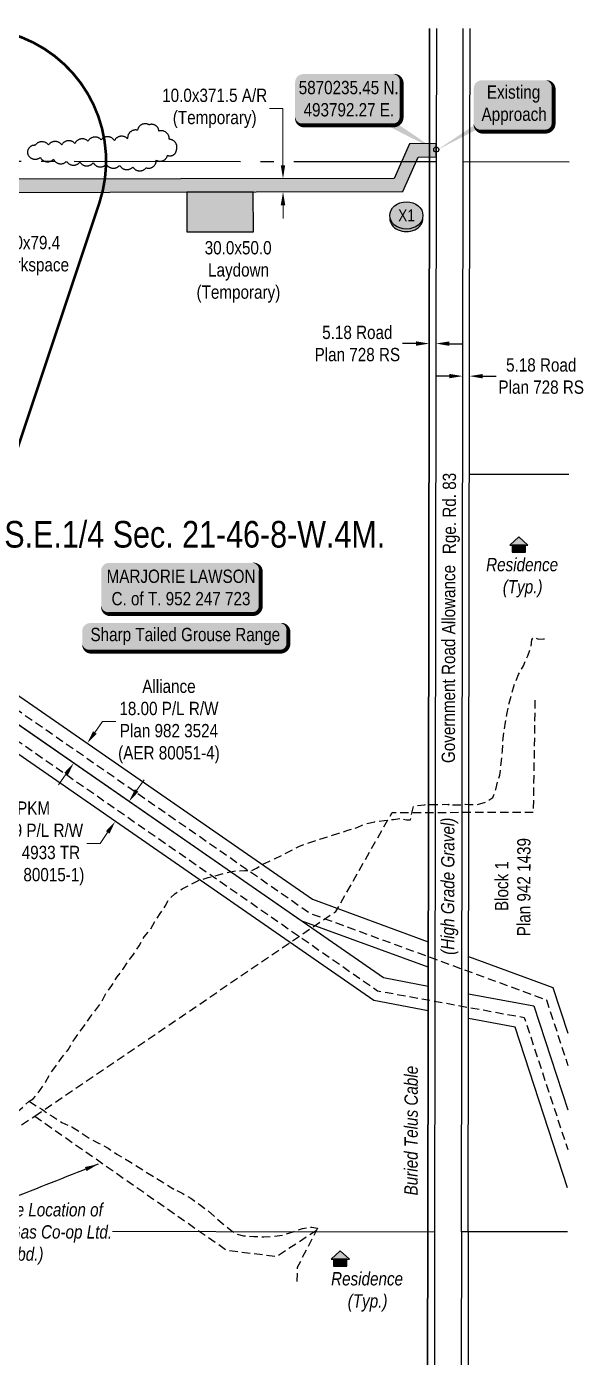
# Model space of a CAD drawing. Extents: x 491945 to 495104, y 5869321 to 5871769.
# Drawn here: x 493484 to 493903, y 5869321 to 5870328 of the extents above; entities that cross this region are included whole.
import ezdxf
from ezdxf.enums import TextEntityAlignment as Align

# ---------------------------------------------------------------- set-up
doc = ezdxf.new("R2010")
doc.units = 0
doc.header["$LTSCALE"] = 5
doc.header["$PDSIZE"] = 0.5
for name, pattern in [('0', [1, 1, 0]), ('foc-QUARTERLINE', [33, 25, -3, 2, -3]), ('foc-TIELINE', [1.875, 1.25, -0.625]), ('UG_PIPE', [1.875, 1.25, -0.625])]:
    doc.linetypes.add(name, pattern=pattern)
doc.layers.get('Defpoints').update_dxf_attribs({"color": 9})
for name, color, linetype in [('AS-OWNER', 7, 'Continuous'), ('AS-PIPE-UG', 44, 'UG_PIPE'), ('AS-PIPE-UG-T', 44, 'Continuous'), ('AS-RESIDENCE', 14, 'Continuous'), ('AS-TELEPHONE-T', 224, 'Continuous'), ('AS-TELUS', 224, 'foc-TEL'), ('AS-WILDLIFE-BLOCK', 131, 'Continuous'), ('C-SYMBOL', 7, 'Continuous'), ('DETAIL-T', 7, 'Continuous'), ('F-RW', 190, 'Continuous'), ('L-ROAD-T', 7, 'Continuous'), ('L-SEC', 7, 'Continuous'), ('L-SECQ', 8, 'foc-QUARTERLINE'), ('L-TITLEDB', 4, 'Continuous'), ('L-TITLEDB-T', 4, 'Continuous'), ('P-BUFFER-YELLOW', 50, 'foc-TIELINE'), ('P-CROSSINGS', 250, 'Continuous'), ('P-TEMP-H', 41, 'Continuous'), ('P-TEMP_ACCESS ROAD', 46, 'Continuous'), ('P-TEMP_LOG DECK', 46, 'Continuous'), ('T-BUSH', 110, '0')]:
    doc.layers.add(name, color=color, linetype=linetype)
for name, color, linetype, lineweight in [('F-RW-T', 190, 'Continuous', 9), ('P-TEMP-T', 46, 'Continuous', 18), ('T-TEXT', 48, 'Continuous', 18)]:
    doc.layers.add(name, color=color, linetype=linetype, lineweight=lineweight)
doc.styles.add('175L', font='ARIALN.TTF', dxfattribs={"height": 20})
doc.styles.add('80', font='ARIALN.TTF', dxfattribs={"height": 10})
doc.styles.add('80CG', font='ARIALN.TTF', dxfattribs={"height": 10})
doc.styles.add('80L', font='ARIALN.TTF', dxfattribs={"height": 10})
doc.styles.add('80LS', font='ARIALNI.TTF', dxfattribs={"height": 10})
doc.styles.add('Crossing', font='ARIALN.TTF', dxfattribs={"height": 10})
doc.styles.add('foc-LtypeFont', font='ARIALN.TTF', dxfattribs={"height": 7.35})
doc.linetypes.add('foc-TEL', pattern='A,2,-1,["T",foc-LtypeFont,S=0.2,R=0,X=-0.425,Y=-0.75],-1.24,8', length=12.24)
doc.dimstyles.new('Compass 5 000', dxfattribs={"dimscale": 5, "dimtxt": 9, "dimasz": 2, "dimexe": 0.2, "dimexo": 0.0625, "dimgap": 0.5, "dimtad": 0, "dimtih": 1, "dimtoh": 1, "dimzin": 0, "dimdsep": 46, "dimtxsty": '80CG', "dimcen": 0.1, "dimse1": 1, "dimse2": 1, "dimclrd": 256, "dimclrt": 256, "dimaunit": 1, "dimadec": 4, "dimazin": 0, "dimtfac": 0.06, "dimtofl": 0, "dimtmove": 0, "dimatfit": 1, "dimfxl": 0.2, "dimtolj": 1, "dimtzin": 0, "dimlwd": -1, "dimarcsym": 0})

# ---------------------------------------------------------------- blocks, each defined once
blk = doc.blocks.new('*U434')
h = blk.add_hatch(color=255)
edge = h.paths.add_edge_path()
edge.add_line((-71.5, -11.5), (71.5, -11.5))
edge.add_arc((71.5, -5.5), 6, 270, 360)
edge.add_line((77.5, -5.5), (77.5, 4))
edge.add_arc((71.5, 4), 6, 0, 90)
edge.add_line((71.5, 10), (-71.5, 10))
edge.add_arc((-71.5, 4), 6, 90, 180)
edge.add_line((-77.5, 4), (-77.5, -5.5))
edge.add_arc((-71.5, -5.5), 6, 180, 270)
at = {"color": 131, "flags": 128}
blk.add_lwpolyline([(-71.5, -11.5, 3, 3, 0), (71.5, -11.5, 3, 3, 0.414214), (77.5, -5.5, 3, 3, 0), (77.5, 4, 3, 0, 0.414214), (71.5, 10, 0, 0, 0), (-71.5, 10, 0, 0, 0.414214), (-77.5, 4, 0, 0, 0), (-77.5, -5.5, 0, 3, 0.414214)], format="xyseb", close=True, dxfattribs=at)
at = {"color": 131, "style": '80'}
blk.add_attdef('ENTER_TEXT_001', (-36, -5), '', height=10, dxfattribs=at)
blk = doc.blocks.new('*D435')
at = {"layer": 'Defpoints', "color": 0, "transparency": 16777216}
for p in [(493786.9, 5870089.6), (493786.5, 5869873.2), (493791.7, 5869873.2)]:
    blk.add_point(p, dxfattribs=at)
at = {"layer": 'L-TITLEDB-T', "transparency": 16777216}
for p, q in [((493776.9, 5870089.6), (493766.9, 5870089.6)), ((493802, 5870089.5), (493812, 5870089.5))]:
    blk.add_line(p, q, dxfattribs=at)
for points in [[(493776.9, 5870091.3), (493776.9, 5870087.9), (493786.9, 5870089.6)], [(493802.1, 5870091.2), (493802, 5870087.9), (493792, 5870089.6)]]:
    blk.add_solid(points, dxfattribs=at)
at = {"layer": 'L-TITLEDB-T', "transparency": 16777216, "insert": (493732.9, 5870089.6), "char_height": 10, "attachment_point": 5, "style": '80CG'}
blk.add_mtext('\\A1;5.18 Road\\PPlan 728 RS', dxfattribs=at)
blk = doc.blocks.new('*D436')
at = {"layer": 'Defpoints', "color": 0, "transparency": 16777216}
for p in [(493812.1, 5870065.1), (493812.1, 5870062.3), (493817.2, 5870062.3)]:
    blk.add_point(p, dxfattribs=at)
at = {"layer": 'L-TITLEDB-T', "transparency": 16777216}
for p, q in [((493802.1, 5870065.1), (493792.1, 5870065.1)), ((493827.2, 5870065.1), (493837.2, 5870065.1))]:
    blk.add_line(p, q, dxfattribs=at)
for points in [[(493802.1, 5870066.8), (493802.1, 5870063.5), (493812.1, 5870065.1)], [(493827.2, 5870066.7), (493827.2, 5870063.4), (493817.2, 5870065.1)]]:
    blk.add_solid(points, dxfattribs=at)
at = {"layer": 'L-TITLEDB-T', "transparency": 16777216, "insert": (493871.2, 5870065.1), "char_height": 10, "attachment_point": 5, "style": '80CG'}
blk.add_mtext('\\A1;5.18 Road\\PPlan 728 RS', dxfattribs=at)
blk = doc.blocks.new('*D437')
at = {"layer": 'Defpoints', "color": 0, "transparency": 16777216}
for p in [(493529.8, 5869789), (493533, 5869786.7), (493522.8, 5869772)]:
    blk.add_point(p, dxfattribs=at)
at = {"layer": 'F-RW-T', "transparency": 16777216}
for p, q in [((493535.5, 5869797.2), (493541.2, 5869805.4)), ((493541.2, 5869805.4), (493551.2, 5869805.4)), ((493513.9, 5869766), (493508.2, 5869757.7))]:
    blk.add_line(p, q, dxfattribs=at)
for points in [[(493534.1, 5869798.1), (493536.9, 5869796.2), (493529.8, 5869789)], [(493512.5, 5869766.9), (493515.2, 5869765), (493519.6, 5869774.2)]]:
    blk.add_solid(points, dxfattribs=at)
at = {"layer": 'F-RW-T', "transparency": 16777216, "insert": (493591.2, 5869805.4), "char_height": 10, "attachment_point": 5, "style": '80CG'}
blk.add_mtext('\\A1;Alliance\\P18.00 P/L R/W\\PPlan 982 3524\\P(AER 80051-4)', dxfattribs=at)
blk = doc.blocks.new('*D438')
at = {"layer": 'Defpoints', "color": 0, "transparency": 16777216}
for p in [(493558.6, 5869747.1), (493548.2, 5869732.1), (493550.8, 5869730.3)]:
    blk.add_point(p, dxfattribs=at)
at = {"layer": 'F-RW-T', "transparency": 16777216}
for p, q in [((493566.9, 5869753.5), (493572.6, 5869761.7)), ((493545.1, 5869722.1), (493539.5, 5869713.8)), ((493539.5, 5869713.8), (493529.5, 5869713.8))]:
    blk.add_line(p, q, dxfattribs=at)
for points in [[(493565.6, 5869754.5), (493568.3, 5869752.6), (493561.2, 5869745.3)], [(493543.8, 5869723), (493546.5, 5869721.1), (493550.8, 5869730.3)]]:
    blk.add_solid(points, dxfattribs=at)
at = {"layer": 'F-RW-T', "transparency": 16777216, "insert": (493489.4, 5869713.8), "char_height": 10, "attachment_point": 5, "style": '80CG'}
blk.add_mtext('\\A1;PKM\\P18.29 P/L R/W\\PPlan 4933 TR\\P(AER 80015-1)', dxfattribs=at)
blk = doc.blocks.new('*U443')
h = blk.add_hatch(color=59)
edge = h.paths.add_edge_path()
edge.add_line((-54, -20), (54, -20))
edge.add_arc((54, -14), 6, 270, 360)
edge.add_line((60, -14), (60, 12.5))
edge.add_arc((54, 12.5), 6, 0, 90)
edge.add_line((54, 18.5), (-54, 18.5))
edge.add_arc((-54, 12.5), 6, 90, 180)
edge.add_line((-60, 12.5), (-60, -14))
edge.add_arc((-54, -14), 6, 180, 270)
at = {"color": 1, "flags": 128}
blk.add_lwpolyline([(-54, -20, 3, 3, 0), (54, -20, 3, 3, 0.414214), (60, -14, 3, 3, 0), (60, 12.5, 3, 0, 0.414214), (54, 18.5, 0, 0, 0), (-54, 18.5, 0, 0, 0.414214), (-60, 12.5, 0, 0, 0), (-60, -14, 0, 3, 0.414214)], format="xyseb", close=True, dxfattribs=at)
blk.add_lwpolyline([(-14, -2.4, 0, 7.5, 0), (0, 0, 0, 0, 0)], format="xyseb", dxfattribs=at)
at = {"color": 1, "style": '80'}
blk.add_attdef('ENTER_TEXT_001', (-36, -5), '', height=10, dxfattribs=at)
blk = doc.blocks.new('*D457')
at = {"layer": 'Defpoints', "color": 0, "transparency": 16777216}
for p in [(493650.6, 5870213.6), (493650.6, 5870203.6), (493677, 5870203.6)]:
    blk.add_point(p, dxfattribs=at)
at = {"layer": 'P-TEMP-T', "transparency": 16777216}
for p, q in [((493676.9, 5870266.4), (493666.9, 5870266.4)), ((493676.9, 5870223.6), (493676.9, 5870266.4)), ((493677, 5870193.6), (493677, 5870183.6))]:
    blk.add_line(p, q, dxfattribs=at)
for points in [[(493678.6, 5870223.6), (493675.3, 5870223.6), (493677, 5870213.6)], [(493678.7, 5870193.6), (493675.3, 5870193.6), (493677, 5870203.6)]]:
    blk.add_solid(points, dxfattribs=at)
at = {"layer": 'P-TEMP-T', "transparency": 16777216, "insert": (493625.6, 5870266.4), "char_height": 10, "attachment_point": 5, "style": '80CG'}
blk.add_mtext('\\A1;10.0x371.5 A/R\\P(Temporary)', dxfattribs=at)
blk = doc.blocks.new('res_occ')
for points in [[(0.1, 0.89), (-1.26, -0.37), (1.46, -0.37)], [(-0.9, -1.43), (1.1, -1.43), (1.1, -0.37), (-0.9, -0.37)]]:
    blk.add_hatch(color=14).paths.add_polyline_path(points)
at = {"color": 14}
for points in [[(0.1, 0.89), (-1.26, -0.37), (1.46, -0.37)], [(-0.9, -1.43), (1.1, -1.43), (1.1, -0.37), (-0.9, -0.37)]]:
    blk.add_lwpolyline(points, close=True, dxfattribs=at)
blk = doc.blocks.new('*U460')
h = blk.add_hatch(color=254)
edge = h.paths.add_edge_path()
edge.add_line((-34, -20), (34, -20))
edge.add_arc((34, -14), 6, 270, 360)
edge.add_line((40, -14), (40, 12.5))
edge.add_arc((34, 12.5), 6, 0, 90)
edge.add_line((34, 18.5), (-34, 18.5))
edge.add_arc((-34, 12.5), 6, 90, 180)
edge.add_line((-40, 12.5), (-40, -14))
edge.add_arc((-34, -14), 6, 180, 270)
at = {"color": 1, "flags": 128}
blk.add_lwpolyline([(-34, -20, 3, 3, 0), (34, -20, 3, 3, 0.414214), (40, -14, 3, 3, 0), (40, 12.5, 3, 0, 0.414214), (34, 18.5, 0, 0, 0), (-34, 18.5, 0, 0, 0.414214), (-40, 12.5, 0, 0, 0), (-40, -14, 0, 3, 0.414214)], format="xyseb", close=True, dxfattribs=at)
blk.add_lwpolyline([(66.6, -39, 0, 10, 0), (0, 0, 5, 5, 0)], format="xyseb", dxfattribs=at)
at = {"color": 1, "style": '80'}
blk.add_attdef('ENTER_TEXT_001', (-36, -5), '', height=10, dxfattribs=at)
blk = doc.blocks.new('*U464')
h = blk.add_hatch(color=255)
edge = h.paths.add_edge_path()
edge.add_line((-24, -20), (24, -20))
edge.add_arc((24, -14), 6, 270, 360)
edge.add_line((30, -14), (30, 12.5))
edge.add_arc((24, 12.5), 6, 0, 90)
edge.add_line((24, 18.5), (-24, 18.5))
edge.add_arc((-24, 12.5), 6, 90, 180)
edge.add_line((-30, 12.5), (-30, -14))
edge.add_arc((-24, -14), 6, 180, 270)
at = {"color": 1, "flags": 128}
blk.add_lwpolyline([(-24, -20, 3, 3, 0), (24, -20, 3, 3, 0.414214), (30, -14, 3, 3, 0), (30, 12.5, 3, 0, 0.414214), (24, 18.5, 0, 0, 0), (-24, 18.5, 0, 0, 0.414214), (-30, 12.5, 0, 0, 0), (-30, -14, 0, 3, 0.414214)], format="xyseb", close=True, dxfattribs=at)
for points in [[(-57.8, -34, 0, 7.5, 0), (0, 0, 0, 0, 0)], [(13.2, -7, 0, 7.5, 0), (0, 0, 0, 0, 0)]]:
    blk.add_lwpolyline(points, format="xyseb", dxfattribs=at)
at = {"color": 1, "style": '80'}
blk.add_attdef('ENTER_TEXT_001', (-26.8, -4.9), '', height=10, dxfattribs=at)
blk = doc.blocks.new('xing2')
h = blk.add_hatch(color=50)
h.dxf.hatch_style = 1
edge = h.paths.add_edge_path()
edge.add_ellipse((0, 0), major_axis=(-12.5, 0), ratio=0.816297, start_angle=0, end_angle=360)
h = blk.add_hatch(color=250)
h.dxf.hatch_style = 1
edge = h.paths.add_edge_path()
edge.add_ellipse((0, -2), major_axis=(-12.5, 0), ratio=0.816297, start_angle=0, end_angle=180)
edge.add_line((12.5, -2), (12.5, 0))
edge.add_ellipse((0, 0), major_axis=(-12.5, 0), ratio=0.816297, start_angle=0, end_angle=180, ccw=False)
edge.add_line((-12.5, 0), (-12.5, -2))
at = {"color": 250}
blk.add_ellipse((0, 0), major_axis=(-12.5, 0), ratio=0.816297, dxfattribs=at)
blk.add_ellipse((0, -2), major_axis=(-12.5, 0), ratio=0.816297, start_param=0, end_param=3.141593, dxfattribs=at)
at = {"color": 250, "style": 'Crossing'}
blk.add_attdef('CROSSING', text='', height=9, dxfattribs=at).set_placement((0.1, 0), align=Align.MIDDLE_CENTER)
at = {"color": 250, "style": 'Crossing', "flags": 1}
for tag, p in [('OWNER', (0.1, -12.5)), ('DESCRIPTION', (0.1, -25.8)), ('LOCATION', (0.1, -39.3)), ('DWG_REF', (0.1, -52.8))]:
    blk.add_attdef(tag, text='', height=9, dxfattribs=at).set_placement(p, align=Align.MIDDLE_CENTER)
blk = doc.blocks.new('*D492')
at = {"layer": 'Defpoints', "color": 0, "transparency": 16777216}
for p in [(493423.5, 5870165.6), (493427.6, 5870162.1), (493428.3, 5870164)]:
    blk.add_point(p, dxfattribs=at)
at = {"layer": 'P-TEMP-T', "transparency": 16777216}
for p, q in [((493413.4, 5870166.8), (493403.9, 5870170)), ((493437.1, 5870158.9), (493446.6, 5870155.7)), ((493446.6, 5870155.7), (493456.6, 5870155.7))]:
    blk.add_line(p, q, dxfattribs=at)
for points in [[(493413.9, 5870168.4), (493412.9, 5870165.2), (493422.9, 5870163.7)], [(493437.7, 5870160.5), (493436.6, 5870157.3), (493427.6, 5870162.1)]]:
    blk.add_solid(points, dxfattribs=at)
at = {"layer": 'P-TEMP-T', "transparency": 16777216, "insert": (493487.4, 5870155.7), "char_height": 10, "attachment_point": 5, "style": '80CG'}
blk.add_mtext('\\A1;5.0x79.4\\PWorkspace', dxfattribs=at)

msp = doc.modelspace()

# ---------------------------------------------------------------- hatches: boundary and pattern name
at = {"layer": 'P-TEMP-H'}
h = msp.add_hatch(color=256, dxfattribs=at)
h.dxf.hatch_style = 1
h.paths.add_polyline_path([(493792.278, 5870240.072), (493772.037, 5870239.728), (493766.167, 5870226.426), (493777.092, 5870226.415), (493778.603, 5870229.838), (493792.265, 5870230.071)])
h = msp.add_hatch(color=256, dxfattribs=at)
h.dxf.hatch_style = 1
h.paths.add_polyline_path([(493352.279, 5870139.727), (493375.305, 5870147.379), (493379.258, 5870159.23), (493344.15, 5870147.563), (493333.315, 5870110.463), (493355.007, 5870086.513), (493358.638, 5870097.401), (493344.483, 5870113.029)])
h.paths.add_polyline_path([(493777.092, 5870226.415), (493766.167, 5870226.426), (493760.596, 5870213.803), (493439.421, 5870213.197), (493436.084, 5870203.191), (493767.119, 5870203.815)])
h = msp.add_hatch(color=256, dxfattribs=at)
h.dxf.hatch_style = 1
h.paths.add_polyline_path([(493654.698, 5870173.603), (493654.642, 5870203.603), (493604.642, 5870203.508), (493604.698, 5870173.509)])

# ---------------------------------------------------------------- linework, layer by layer
at = {"layer": 'AS-PIPE-UG', "flags": 128}
for points in [[(492890.362, 5870221.957), (493697.543, 5869661.146), (493875.123, 5869596.172), (493891.204, 5869546.795)], [(492890.328, 5870198.607), (493748.108, 5869602.973), (493858.437, 5869582.921), (493891.106, 5869483.741)], [(493485.977, 5869519.928), (493489.128, 5869521.828), (493492.823, 5869526.128), (493494.498, 5869528.822), (493498.381, 5869534.283), (493501.959, 5869540.889), (493506.113, 5869546.177), (493510.583, 5869552.692), (493515.372, 5869558.557), (493519.237, 5869565.008), (493523.279, 5869570.997), (493527.709, 5869576.927), (493531.841, 5869583.051), (493536.157, 5869588.536), (493540.407, 5869594.441), (493543.882, 5869600.948), (493548.278, 5869606.99), (493552.224, 5869613.418), (493556.539, 5869618.879), (493560.356, 5869625.039), (493564.434, 5869630.279), (493568.709, 5869636.889), (493572.512, 5869643.418), (493577.273, 5869648.905), (493580.727, 5869655.087), (493584.508, 5869661.121), (493588.352, 5869666.589), (493591.42, 5869672.081), (493595.53, 5869675.926), (493601.167, 5869679.524), (493607.652, 5869682.938), (493613.999, 5869686.143), (493620.764, 5869688.151), (493627.839, 5869689.933), (493634.792, 5869691.846), (493641.726, 5869693.175), (493648.138, 5869693.329), (493653.25, 5869693.282), (493657.08, 5869695.188), (493661.874, 5869698.289), (493666.406, 5869700.132), (493670.69, 5869702.08), (493689.438, 5869711.768), (493704.564, 5869716.908), (493711.783, 5869719.172), (493718.915, 5869721.363), (493725.82, 5869723.624), (493732.724, 5869725.745), (493739.071, 5869728.619), (493746.143, 5869730.125), (493753.12, 5869730.981), (493760.079, 5869731.855), (493765.025, 5869732.586), (493764.967, 5869732.53), (493766.116, 5869732.415), (493769.86, 5869731.442), (493772.851, 5869731.408), (493775.175, 5869741.769), (493783.329, 5869742.896), (493785.261, 5869743.369), (493787.477, 5869743.072), (493794.579, 5869742.999), (493801.696, 5869743.202), (493801.513, 5869742.616), (493801.18, 5869742.89), (493804.172, 5869742.725), (493809.989, 5869742.742), (493813.995, 5869743.244), (493817.26, 5869743.03), (493822.774, 5869743.054), (493829.562, 5869744.832), (493834.791, 5869748.337), (493837.056, 5869754.428), (493838.819, 5869761.552), (493839.919, 5869764.233), (493840.182, 5869765.161), (493840.504, 5869768.633), (493841.279, 5869775.879), (493841.984, 5869783.442), (493842.413, 5869790.709), (493843.154, 5869797.759), (493844.242, 5869804.824), (493845.671, 5869811.928), (493847.037, 5869819.342), (493849.183, 5869826.999), (493851.325, 5869833.934), (493854.039, 5869840.783), (493857.753, 5869847.389), (493859.381, 5869851.318), (493861.045, 5869854.856), (493863.379, 5869860.849), (493864.15, 5869866.909), (493865.677, 5869868.86), (493869.233, 5869867.312), (493872.993, 5869867.501), (493873.511, 5869867.659), (493875.148, 5869868.155), (493875.169, 5869868.122)], [(493490.269, 5869508.709), (493716.741, 5869662.625), (493759.058, 5869737.09), (493865.419, 5869737.217), (493866.755, 5869823.503)], [(492889.129, 5869383.906), (492892.783, 5869385.154), (492899.838, 5869387.928), (492907.483, 5869390.226), (492914.706, 5869392.923), (492922.313, 5869395.096), (492929.624, 5869396.758), (492936.889, 5869399.208), (492943.582, 5869401.08), (492950.214, 5869403.438), (492957.199, 5869404.874), (492963.462, 5869408.048), (492970.708, 5869409.771), (492972.423, 5869410.226), (492990.906, 5869414.443), (492996.251, 5869413.754), (493003.1, 5869413.855), (493010.285, 5869413.921), (493017.811, 5869414.123), (493025.191, 5869413.8), (493032.521, 5869413.591), (493040.12, 5869413.614), (493047.001, 5869413.719), (493053.909, 5869413.894), (493061.203, 5869413.551), (493068.582, 5869413.486), (493076.158, 5869413.247), (493083.513, 5869413.231), (493090.751, 5869413.293), (493098.2, 5869413.041), (493105.579, 5869412.785), (493112.876, 5869412.55), (493120.247, 5869412.552), (493127.469, 5869412.769), (493134.721, 5869412.807), (493141.916, 5869412.953), (493148.827, 5869413.183), (493155.938, 5869413.103), (493163.218, 5869413.085), (493170.584, 5869413.306), (493177.731, 5869413.184), (493185.001, 5869413.333), (493191.904, 5869413.279), (493198.714, 5869413.431), (493204.731, 5869413.226), (493210.966, 5869413.366), (493216.931, 5869413.711), (493222.676, 5869413.768), (493228.05, 5869413.596), (493228.272, 5869413.539), (493257.994, 5869413.675), (493261.318, 5869413.29), (493268.952, 5869413.479), (493275.194, 5869412.83), (493284.308, 5869412.94), (493291.884, 5869412.228), (493300.029, 5869412.998), (493306.778, 5869415.84), (493313.663, 5869418.639), (493320.239, 5869421.943), (493327.212, 5869425.2), (493334.889, 5869428.066), (493341.715, 5869431.175), (493349.289, 5869434.029), (493356.487, 5869438.266), (493362.606, 5869442.306), (493369.395, 5869446.852), (493375.817, 5869450.532), (493382.451, 5869454.659), (493389.072, 5869458.628), (493395.974, 5869462.431), (493402.088, 5869466.612), (493408.734, 5869470.714), (493415.971, 5869474.144), (493422.463, 5869478.563), (493428.69, 5869482.487), (493435.47, 5869486.089), (493441.876, 5869489.499), (493448.252, 5869493.122), (493454.283, 5869496.321), (493460.955, 5869500.245), (493467.774, 5869504.105), (493473.63, 5869508.592), (493475.955, 5869510.749), (493475.961, 5869510.759), (493485.977, 5869519.928)], [(493485.977, 5869519.928), (493490.2, 5869517.197), (493495.614, 5869514.003), (493497.259, 5869512.722), (493497.748, 5869512.295), (493503.947, 5869508.36), (493510.737, 5869504.064), (493518.133, 5869500.585), (493524.589, 5869496.504), (493531.339, 5869492.229), (493538.223, 5869488.457), (493545.488, 5869484.606), (493551.92, 5869480.111), (493558.437, 5869476.317), (493561.487, 5869474.551), (493594.958, 5869453.879), (493594.716, 5869454.115), (493594.718, 5869454.106), (493594.917, 5869454.084), (493595.025, 5869454.012), (493594.949, 5869454.011), (493594.819, 5869454.071), (493594.79, 5869454.07), (493595.589, 5869453.518), (493601.739, 5869450.498), (493607.773, 5869447.013), (493613.97, 5869442.534), (493620.069, 5869437.969), (493625.824, 5869433.046), (493631.563, 5869428.032), (493637.814, 5869422.986), (493641.764, 5869420.072), (493647.291, 5869418.733), (493654.974, 5869418.178), (493662.547, 5869418.077), (493670.289, 5869418.401), (493677.525, 5869419.438), (493684.748, 5869421.832), (493691.59, 5869424.172), (493698.714, 5869425.294), (493703.032, 5869424.513)], [(492889.175, 5869415.364), (492962.228, 5869452.847), (493385.874, 5869440.621), (493490.269, 5869508.709)], [(493490.269, 5869508.709), (493634.438, 5869408.03), (493672.19, 5869403.264), (493701.879, 5869422.792)], [(493703.032, 5869424.513), (493687.666, 5869394.909), (493687.385, 5869382.493)]]:
    msp.add_lwpolyline(points, dxfattribs=at)
at = {"layer": 'AS-TELUS', "flags": 128}
msp.add_lwpolyline([(493785.722, 5869321.846), (493785.83, 5869421.846), (493787.081, 5870226.407), (493787.21, 5870326.405)], dxfattribs=at)
at = {"layer": 'Defpoints', "color": 5}
msp.add_circle((493792.272, 5870235.45), 1.892, dxfattribs=at)
at = {"layer": 'F-RW', "flags": 128}
for points in [[(492890.377, 5870231.849), (493010.874, 5870148.36), (493298.637, 5869949.026), (493303.037, 5869946.008), (493333.026, 5869925.224), (493699.065, 5869671.746), (493786.169, 5869639.801), (493786.122, 5869620.646), (493690.708, 5869655.639), (493322.779, 5869910.426), (493292.82, 5869931.189), (493288.422, 5869934.205), (493000.624, 5870133.564), (492890.345, 5870209.973)], [(492890.345, 5870209.976), (493000.624, 5870133.564), (493292.82, 5869931.189), (493322.779, 5869910.426), (493752.489, 5869612.904), (493786.098, 5869606.527), (493786.072, 5869587.93), (493745.27, 5869595.656), (493312.36, 5869895.393), (493282.406, 5869916.153), (492990.207, 5870118.53), (492890.312, 5870187.747)], [(493816.575, 5869600.797), (493816.609, 5869628.642), (493879.991, 5869605.44), (493891.242, 5869571.007)], [(493891.061, 5869454.838), (493851.571, 5869575.597), (493816.537, 5869582.193), (493816.575, 5869600.797), (493865.591, 5869591.569), (493891.152, 5869513.404)]]:
    msp.add_lwpolyline(points, dxfattribs=at)
at = {"layer": 'L-SEC'}
for p, q in [((493792.387, 5870326.401), (493792.261, 5870226.4)), ((493812.367, 5870226.368), (493812.494, 5870326.384)), ((493792.261, 5870226.4), (493791.01, 5869421.84)), ((493811.117, 5869421.804), (493812.367, 5870226.368)), ((492989.187, 5869422.632), (493791.01, 5869421.84)), ((493791.01, 5869421.84), (493790.902, 5869321.841)), ((493811.117, 5869421.804), (493811.009, 5869321.821)), ((493891.01, 5869421.658), (493811.117, 5869421.804))]:
    msp.add_line(p, q, dxfattribs=at)
at = {"layer": 'L-SECQ'}
for p, q in [((493025.039, 5870227.146), (493792.261, 5870226.4)), ((493812.367, 5870226.368), (493892.26, 5870226.24))]:
    msp.add_line(p, q, dxfattribs=at)
at = {"layer": 'L-TITLEDB'}
for p, q in [((493787.207, 5870326.405), (493787.081, 5870226.407)), ((493817.547, 5870226.361), (493817.674, 5870326.379)), ((493787.081, 5870226.408), (493785.83, 5869421.848)), ((493816.297, 5869421.796), (493817.547, 5870226.36)), ((493785.83, 5869421.846), (493785.722, 5869321.846)), ((493816.297, 5869421.798), (493816.189, 5869321.816))]:
    msp.add_line(p, q, dxfattribs=at)
at = {"layer": 'L-TITLEDB', "flags": 128}
for points in [[(493817.102, 5869991.498), (493891.895, 5869991.389)], [(493891.01, 5869421.657), (493816.297, 5869421.798)]]:
    msp.add_lwpolyline(points, dxfattribs=at)
at = {"layer": 'P-TEMP_ACCESS ROAD', "flags": 128}
msp.add_lwpolyline([(493436.084, 5870203.191), (493767.119, 5870203.815), (493778.603, 5870229.838), (493792.265, 5870230.071), (493792.278, 5870240.072), (493772.037, 5870239.728), (493760.596, 5870213.803), (493439.421, 5870213.197)], close=True, dxfattribs=at)
at = {"layer": 'P-TEMP_LOG DECK', "flags": 128}
msp.add_lwpolyline([(493654.698, 5870173.603), (493654.642, 5870203.603), (493604.642, 5870203.508), (493604.698, 5870173.509)], close=True, dxfattribs=at)
at = {"layer": 'T-BUSH', "flags": 128}
msp.add_lwpolyline([(493576.278, 5870254.035, 0.52056705), (493567.526, 5870250.015, 0.52056705), (493560.163, 5870243.506, 0.52056705), (493550.263, 5870242.215, 0.52056705), (493540.279, 5870242.777, 0.52056705), (493530.341, 5870241.752, 0.52056705), (493520.489, 5870240.052, 0.52056705), (493510.568, 5870238.961, 0.52056705), (493500.574, 5870238.899, 0.52056705), (493490.584, 5870238.618, 0.52056705), (493484.971, 5870232.204, 0.52056705), (493494.498, 5870229.571, 0.52056705), (493504.401, 5870228.185, 0.52056705), (493514.276, 5870226.608, 0.52056705), (493524.242, 5870226, 0.52056705), (493534.229, 5870225.568, 0.52056705), (493544.163, 5870224.424, 0.52056705), (493554.129, 5870223.612, 0.52056705), (493564.049, 5870222.35, 0.52056705), (493574.018, 5870221.711, 0.52056705), (493581.682, 5870227.498, 0.52056705), (493590.083, 5870231.12, 0.52056705), (493596.832, 5870235.101, 0.52056705), (493591.469, 5870243.176, 0.52056705), (493583.611, 5870249.356, 0.52056705)], format="xyb", close=True, dxfattribs=at)

# ---------------------------------------------------------------- block references
ref = msp.add_blockref('*U464', (493850.454, 5870268.995))
ref.add_attrib('ENTER_TEXT_001', 'Existing', (493830.338, 5870273.716), dxfattribs={"color": 1, "height": 10, "style": '80'})
ref.add_attrib('ENTER_TEXT_002', 'Approach', (493826.331, 5870257.049), dxfattribs={"color": 1, "height": 10, "style": '80'})
at = {"layer": 'AS-OWNER', "color": 3}
ref = msp.add_blockref('*U443', (493600.264, 5869906.231), dxfattribs=at)
ref.add_attrib('ENTER_TEXT_001', 'MARJORIE LAWSON', (493544.306, 5869909.649), dxfattribs={"layer": '0', "color": 1, "height": 10, "style": '80'})
ref.add_attrib('ENTER_TEXT_002', 'C. of T. 952 247 723', (493548.033, 5869892.805), dxfattribs={"layer": '0', "color": 1, "height": 10, "style": '80'})
at = {"layer": 'AS-RESIDENCE', "color": 3, "xscale": 5, "yscale": 5, "zscale": 5}
msp.add_blockref('res_occ', (493853.901, 5869939.857), dxfattribs=at)
at = {"layer": 'AS-RESIDENCE', "color": 5, "xscale": 5, "yscale": 5, "zscale": 5}
msp.add_blockref('res_occ', (493719.585, 5869403.112), dxfattribs=at)
at = {"layer": 'AS-WILDLIFE-BLOCK', "color": 4}
ref = msp.add_blockref('*U434', (493603.531, 5869869.469), dxfattribs=at)
ref.add_attrib('ENTER_TEXT_001', 'Sharp Tailed Grouse Range', (493532.197, 5869865.85), dxfattribs={"layer": '0', "color": 131, "height": 10, "style": '80'})
at = {"layer": 'DETAIL-T', "color": 5}
ref = msp.add_blockref('*U460', (493726.13, 5870273.675), dxfattribs=at)
ref.add_attrib('ENTER_TEXT_001', '5870235.45 N.', (493688.811, 5870277.094), dxfattribs={"layer": '0', "color": 1, "height": 10, "style": '80'})
ref.add_attrib('ENTER_TEXT_002', '493792.27 E.', (493692.474, 5870260.386), dxfattribs={"layer": '0', "color": 1, "height": 10, "style": '80'})
at = {"layer": 'P-CROSSINGS'}
msp.add_blockref('xing2', (493769.777, 5870185.931), dxfattribs=at).add_auto_attribs({'CROSSING': 'X1'})

# ---------------------------------------------------------------- texts
at = {"layer": 'AS-RESIDENCE', "char_height": 10, "attachment_point": 1, "style": '175L'}
for s, width, insert in [('\\pi-9.7931;{\\fArial Narrow|b0|i1|c0|p34;Residence\\P\\pi2.7103;(Typ.)}', 33.70163, (493839.563, 5869928.408)), ('\\pi3.8529;{\\fArial Narrow|b0|i1|c0|p34;Residence\\P\\pi16.356;(Typ.)}', 60.99359, (493709.304, 5869391.457))]:
    msp.add_mtext_dynamic_manual_height_columns(s, width=width, gutter_width=100, heights=[0], dxfattribs=dict(at, insert=insert))
at = {"layer": 'AS-TELEPHONE-T', "insert": (493768.246, 5869449.119), "char_height": 10, "attachment_point": 1, "rotation": 89.910972, "style": '80L'}
msp.add_mtext_dynamic_manual_height_columns('{\\fArial Narrow|b0|i1|c0|p34;Buried Telus Cable}', width=98.28011, gutter_width=50, heights=[0], dxfattribs=at)
at = {"layer": 'C-SYMBOL', "color": 3, "style": '175L'}
msp.add_text('S.E.1/4 Sec. 21-46-8-W.4M.', height=20, dxfattribs=at).set_placement((493610.632, 5869930.204), align=Align.BOTTOM_CENTER)
at = {"layer": 'L-ROAD-T', "insert": (493797.057, 5869961.841), "char_height": 10, "attachment_point": 2, "rotation": 89.910972, "style": '80L'}
msp.add_mtext_dynamic_manual_height_columns('Rge. Rd. 83', width=61.93341, gutter_width=50, heights=[0], dxfattribs=at)
at = {"layer": 'L-ROAD-T', "insert": (493796.438, 5869848.678), "char_height": 10, "width": 148.60614, "attachment_point": 2, "rotation": 89.910972, "style": '80L'}
msp.add_mtext('Government Road Allowance', dxfattribs=at)
at = {"layer": 'L-TITLEDB-T', "insert": (493836.371, 5869639.397), "char_height": 10, "attachment_point": 1, "rotation": 89.910983, "style": '80L'}
msp.add_mtext_dynamic_manual_height_columns('\\pi23.519;Block 1\\P\\pi4.5726;Plan 942 1439', width=81.64187, gutter_width=50, heights=[0], dxfattribs=at)
at = {"layer": 'P-TEMP-T', "insert": (493599.971, 5870166.654), "char_height": 10, "attachment_point": 1, "style": '175L'}
msp.add_mtext_dynamic_manual_height_columns('\\pi18.135;30.0x50.0\\P\\pi20.672;Laydown\\P\\pi11.975;(Temporary)', width=85.57349, gutter_width=100, heights=[0], dxfattribs=at)
at = {"layer": 'T-TEXT', "insert": (493795.849, 5869681.565), "char_height": 10, "width": 102.57613, "attachment_point": 2, "rotation": 89.910972, "style": '80LS'}
msp.add_mtext('(High Grade Gravel)', dxfattribs=at)

# ---------------------------------------------------------------- dimensions: what is measured, and where the dimension line sits
at = {"layer": 'F-RW-T'}
for p1, p2, distance, text, picture, middle in [((493522.777, 5869771.951), (493533.014, 5869786.734), 3.919, 'Alliance\\P18.00 P/L R/W\\PPlan 982 3524\\P(AER 80051-4)', '*D437', (493591.186, 5869805.408)), ((493558.599, 5869747.118), (493548.202, 5869732.102), 3.207, 'PKM\\P18.29 P/L R/W\\PPlan 4933 TR\\P(AER 80015-1)', '*D438', (493489.447, 5869713.833))]:
    dim = msp.add_aligned_dim(p1=p1, p2=p2, distance=distance, text=text, dimstyle='Compass 5 000', dxfattribs=at)
    dim.commit()
    dim.dimension.update_dxf_attribs({"geometry": picture, "text_midpoint": middle})
at = {"layer": 'L-TITLEDB-T'}
for base, p1, p2, angle, picture, middle in [((493786.868, 5870089.57), (493791.711, 5869873.184), (493786.532, 5869873.192), 179.910972, '*D435', (493732.946, 5870089.601)), ((493812.12, 5870065.106), (493817.235, 5870062.321), (493812.115, 5870062.329), 179.912837, '*D436', (493871.162, 5870065.068))]:
    dim = msp.add_linear_dim(base=base, p1=p1, p2=p2, angle=angle, text='5.18 Road\\PPlan 728 RS', dimstyle='Compass 5 000', dxfattribs=at)
    dim.commit()
    dim.dimension.update_dxf_attribs({"geometry": picture, "text_midpoint": middle, "dimtype": 161})
at = {"layer": 'P-TEMP-T'}
dim = msp.add_linear_dim(base=(493676.987, 5870203.645), p1=(493650.563, 5870213.595), p2=(493650.582, 5870203.595), angle=270.108023, text='10.0x371.5 A/R\\P(Temporary)', dimstyle='Compass 5 000', dxfattribs=at)
dim.commit()
dim.dimension.update_dxf_attribs({"geometry": '*D457', "text_midpoint": (493625.573, 5870266.385), "dimtype": 161})
dim = msp.add_aligned_dim(p1=(493423.542, 5870165.578), p2=(493428.285, 5870163.996), distance=-2.03, text='5.0x79.4\\PWorkspace', dimstyle='Compass 5 000', dxfattribs=at)
dim.commit()
dim.dimension.update_dxf_attribs({"geometry": '*D492', "text_midpoint": (493487.438, 5870155.743)})

# ---------------------------------------------------------------- next in the draw order: texts
at = {"layer": 'AS-PIPE-UG-T', "insert": (493413.79, 5869443.453), "char_height": 10, "attachment_point": 1, "rotation": 359.943432, "style": '80L', "bg_fill": 3, "box_fill_scale": 1.15, "bg_fill_color": 256, "bg_fill_true_color": 256, "bg_fill_transparency": 0}
msp.add_mtext_dynamic_manual_height_columns('\\pi4.1757;{\\fArial Narrow|b0|i1|c0|p34;Approximate Location of \\P\\pi0.36261;Iron Creek Gas Co-op Ltd.\\P\\pi51.914;(Abd.)}', width=133.39234, gutter_width=50, heights=[0], dxfattribs=at)

# ---------------------------------------------------------------- next in the draw order: linework, layer by layer
at = {"layer": 'P-BUFFER-YELLOW', "ltscale": 2, "const_width": 2, "flags": 128}
msp.add_lwpolyline([(493142.418, 5869322.48), (493183.577, 5869322.44, 0.34611025), (493280.834, 5869398.77), (493301.338, 5869482.935), (493426.2, 5869857.438), (493536.66, 5870188.684), (493538.801, 5870195.102, 0.51336555), (493443.494, 5870326.738), (493422.921, 5870326.646), (493402.425, 5870326.778, 0.2634226), (493316.371, 5870278.784, 0.2634226)], format="xyb", dxfattribs=at)

# ---------------------------------------------------------------- next in the draw order: leaders
at = {"layer": 'AS-PIPE-UG-T', "path_type": 1}
msp.add_leader([(493537.923, 5869472.606), (493475.192, 5869447.697)], dimstyle='Compass 5 000', override={"dimgap": 0.5, "dimtad": 0}, dxfattribs=at)

doc.saveas('drawing.dxf')
